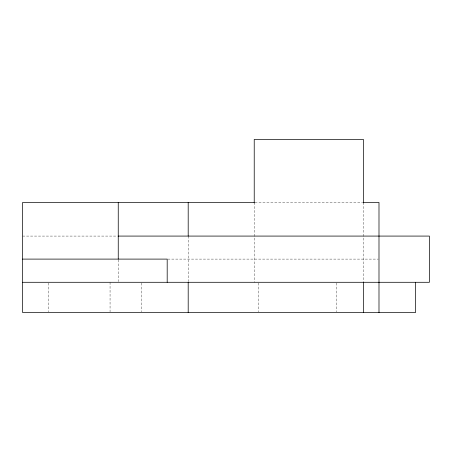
<?xml version="1.0" encoding="UTF-8"?>
<svg xmlns="http://www.w3.org/2000/svg" width="452" height="452" viewBox="0 0 452 452"><rect width="100%" height="100%" fill="white"/><g stroke="black" fill="none" stroke-linecap="round" stroke-linejoin="round"><path stroke-width="0.34" stroke-dasharray="2.26 1.69" d="M254.934 202.473L362.741 202.473M22.6 236.08L117.548 236.08M167.76 259.103L378.284 259.103M363.448 202.473L363.448 282.291M336.565 282.992L336.565 311.829M258.262 282.992L258.262 311.829M254.227 202.473L254.227 282.291M188.196 236.08L188.196 281.59M141.736 282.992L141.736 311.829M118.249 259.804L118.249 281.585M110.062 282.291L110.062 311.829M48.307 282.992L48.307 311.829"/><path stroke-width="0.68" d="M254.227 202.473L22.6 202.473L22.6 312.535L415.535 312.535L415.535 282.291M363.448 202.473L378.991 202.473L378.991 312.535M118.249 236.08L429.4 236.08L429.4 282.291L22.6 282.291M22.6 259.103L167.189 259.103L167.189 282.291M363.448 202.937L363.448 139.465L254.227 139.465L254.227 202.937M363.448 282.291L363.448 312.535M188.196 202.473L188.196 236.08M188.196 282.291L188.196 312.535M118.249 202.473L118.249 259.103"/></g></svg>
